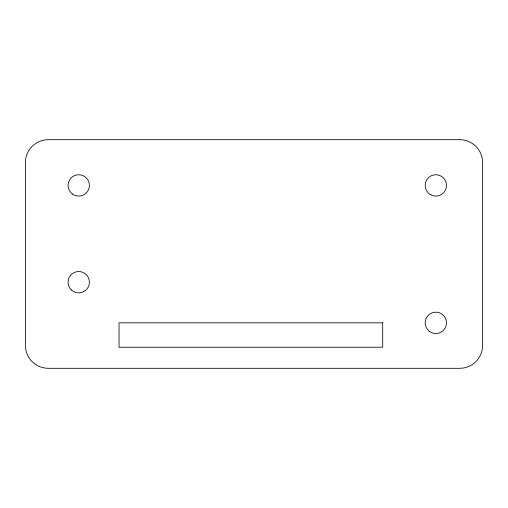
<?xml version="1.0" encoding="UTF-8"?>
<svg xmlns="http://www.w3.org/2000/svg" width="508" height="508" viewBox="0 0 508 508"><rect width="100%" height="100%" fill="white"/><g stroke="black" fill="none" stroke-linecap="round" stroke-linejoin="round"><path stroke-width="0.76" d="M459.74 139.7L48.26 139.7A22.86 22.86 0 0 0 25.4 162.56L25.4 345.44A22.86 22.86 0 0 0 48.26 368.3L459.74 368.3A22.86 22.86 0 0 0 482.6 345.44L482.6 162.56A22.86 22.86 0 0 0 459.74 139.7M382.695 322.84L119.043 322.84L119.043 347.224L382.695 347.224L382.695 322.84M430.213 194.481A10.668 10.668 0 0 0 446.5 185.763A10.668 10.668 0 0 0 430.797 176.016A10.668 10.668 0 0 0 430.213 194.481M71.253 289.795A10.668 10.668 0 0 0 89.065 284.874A10.668 10.668 0 0 0 75.902 271.913A10.668 10.668 0 0 0 71.253 289.795M429.07 331.089A10.668 10.668 0 0 0 446.361 324.574A10.668 10.668 0 0 0 432.073 312.858A10.668 10.668 0 0 0 429.07 331.089M72.39 193.993A10.668 10.668 0 0 0 89.338 186.633A10.668 10.668 0 0 0 74.492 175.635A10.668 10.668 0 0 0 72.39 193.993"/></g></svg>
